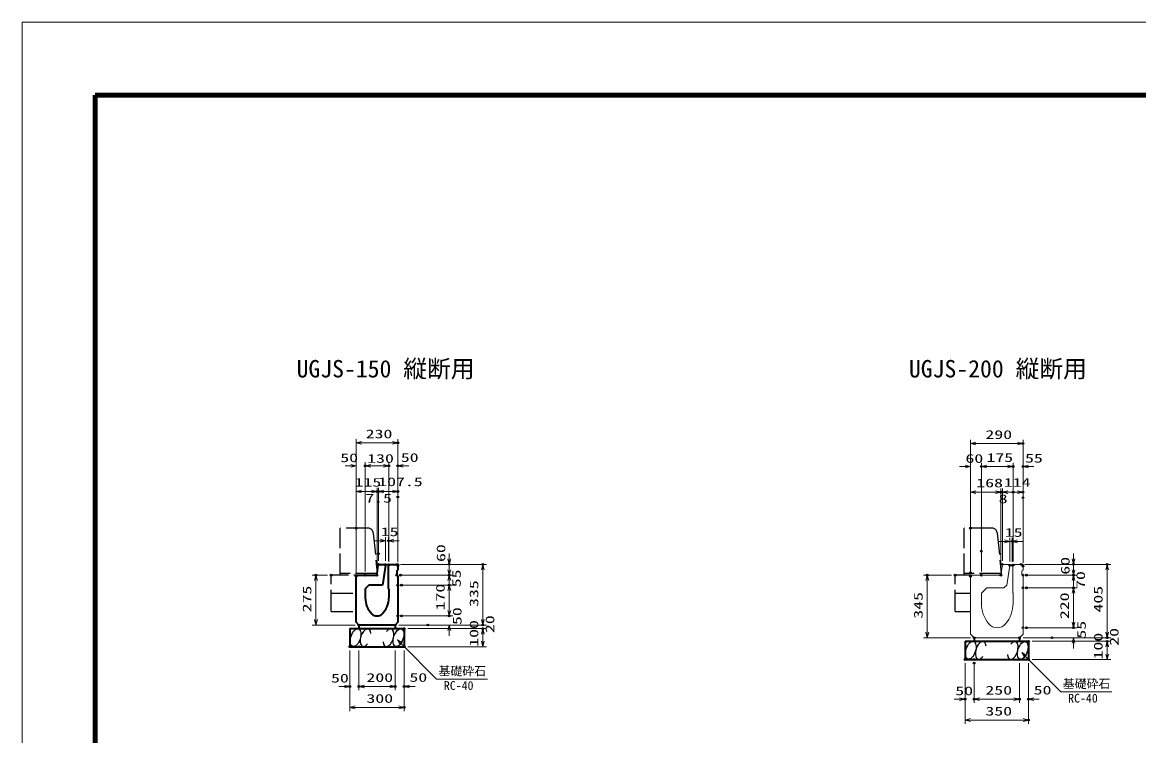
# Model space of a CAD drawing. Units: millimetres on the paper. Extents: x 0 to 841, y 0 to 594.
# Drawn here: x 0 to 308.3, y 397.1 to 594 of the extents above; entities that cross this region are included whole.
import ezdxf
from ezdxf.enums import TextEntityAlignment as Align

# ---------------------------------------------------------------- set-up
doc = ezdxf.new("R2010")
doc.units = ezdxf.units.MM
doc.header["$PDMODE"] = 32
doc.header["$PDSIZE"] = 0.5
doc.linetypes.add('DASHED', pattern=[7.5, 6, -1.5])
for name, color, linetype, lineweight in [('D-STR-DIM（寸法）', 7, 'Continuous', 13), ('D-STR-HTXT(基礎砕石-旗)', 7, 'Continuous', 13), ('D-STR-STRF(グリ)', 7, 'Continuous', 25), ('D-STR-STRF(歩車)', 7, 'DASHED', 25), ('D-STR（構造物）', 1, 'Continuous', 35), ('D-TTL-LINE（区切線）', 7, 'Continuous', 18), ('D-TTL（外枠）', 2, 'Continuous', 140)]:
    doc.layers.add(name, color=color, linetype=linetype, lineweight=lineweight)
doc.layers.add('D-STR-TXT(文字)', color=7, linetype='Continuous')
doc.layers.add('Defpoints_8', color=151, linetype='Continuous')
doc.styles.add('ＭＳ ゴシック', font='')
doc.styles.get('ＭＳ ゴシック').set_extended_font_data('MS Gothic')

# ---------------------------------------------------------------- blocks, each defined once
blk = doc.blocks.new('_Open30')
at = {"color": 7, "linetype": 'Continuous', "lineweight": 13}
for p, q in [((-1, 0.2679), (0, 0)), ((0, 0), (-1, -0.2679)), ((0, 0), (-1, 0))]:
    blk.add_line(p, q, dxfattribs=at)

msp = doc.modelspace()

# ---------------------------------------------------------------- linework, layer by layer
at = {"layer": 'D-STR-DIM（寸法）'}
for p, q in [((92.19, 455.379), (92.19, 478.919)), ((93.69, 477.919), (102.19, 477.919)), ((103.69, 463.971), (103.69, 478.919)), ((261.813, 455.381), (261.813, 478.732)), ((276.313, 463.784), (276.313, 478.732)), ((263.313, 477.732), (274.813, 477.732)), ((92.19, 442.079), (92.19, 472.57)), ((94.69, 442.379), (94.69, 472.57)), ((94.69, 442.379), (94.69, 472.57)), ((101.192, 445.204), (101.192, 472.57)), ((101.192, 445.204), (101.192, 472.57)), ((103.69, 445.238), (103.69, 472.57)), ((261.813, 442.079), (261.813, 472.383)), ((264.813, 442.379), (264.813, 472.383)), ((264.813, 449.031), (264.813, 472.383)), ((273.563, 445.176), (273.563, 472.383)), ((273.563, 465.298), (273.563, 472.383)), ((276.313, 445.051), (276.313, 472.383)), ((90.69, 471.57), (89.19, 471.57)), ((96.19, 471.57), (97.69, 471.57)), ((96.19, 471.57), (99.692, 471.57)), ((99.692, 471.57), (98.192, 471.57)), ((105.19, 471.57), (106.69, 471.57)), ((260.313, 471.383), (258.813, 471.383)), ((266.313, 471.383), (267.813, 471.383)), ((266.313, 471.383), (272.063, 471.383)), ((272.063, 471.383), (270.563, 471.383)), ((277.813, 471.383), (279.313, 471.383)), ((92.19, 442.079), (92.19, 465.485)), ((97.94, 442.379), (97.94, 465.485)), ((97.94, 445.318), (97.94, 465.485)), ((98.315, 445.367), (98.315, 465.485)), ((98.315, 448.319), (98.315, 465.485)), ((103.69, 445.009), (103.69, 465.485)), ((93.69, 464.485), (96.44, 464.485)), ((96.44, 464.485), (94.94, 464.485)), ((99.815, 464.485), (102.19, 464.485)), ((99.815, 464.485), (101.315, 464.485)), ((261.813, 443.079), (261.813, 465.298)), ((263.313, 464.298), (268.713, 464.298)), ((268.713, 464.298), (267.213, 464.298)), ((270.213, 442.379), (270.213, 465.298)), ((270.213, 442.379), (270.213, 465.298)), ((270.613, 445.368), (270.613, 465.298)), ((270.613, 445.368), (270.613, 465.298)), ((272.113, 464.298), (274.813, 464.298)), ((272.113, 464.298), (273.613, 464.298)), ((276.313, 444.822), (276.313, 465.298)), ((98.776, 450.902), (97.276, 450.902)), ((100.276, 445.309), (100.276, 451.902)), ((101.067, 445.293), (101.067, 451.902)), ((102.567, 450.902), (104.067, 450.902)), ((271.197, 450.715), (269.697, 450.715)), ((272.697, 445.122), (272.697, 451.715)), ((273.282, 445.106), (273.282, 451.715)), ((274.782, 450.715), (276.282, 450.715)), ((117.882, 445.873), (117.882, 447.373)), ((290.255, 445.873), (290.255, 447.373)), ((104.39, 444.373), (118.882, 444.373)), ((117.882, 442.879), (117.882, 444.379)), ((118.882, 444.373), (128.169, 444.373)), ((276.816, 444.373), (291.255, 444.373)), ((290.255, 442.879), (290.255, 444.379)), ((291.255, 444.379), (300.541, 444.379)), ((84.252, 441.379), (80.074, 441.379)), ((104.39, 441.379), (118.882, 441.379)), ((105.39, 441.379), (118.882, 441.379)), ((127.169, 429.129), (127.169, 442.873)), ((256.548, 441.381), (248.863, 441.381)), ((277.313, 441.379), (291.255, 441.379)), ((278.313, 441.379), (291.255, 441.379)), ((299.541, 425.626), (299.541, 442.879)), ((81.074, 429.129), (81.074, 439.879)), ((104.69, 438.629), (118.882, 438.629)), ((105.69, 438.629), (118.882, 438.629)), ((117.882, 439.879), (117.882, 438.379)), ((249.863, 425.626), (249.863, 439.881)), ((277.313, 437.876), (291.255, 437.876)), ((278.313, 437.876), (291.255, 437.876)), ((290.255, 439.879), (290.255, 438.379)), ((117.882, 431.629), (117.882, 437.129)), ((117.882, 437.129), (117.882, 435.629)), ((290.255, 428.376), (290.255, 436.376)), ((290.255, 436.376), (290.255, 434.876)), ((117.882, 431.629), (117.882, 433.129)), ((104.69, 430.129), (118.882, 430.129)), ((105.69, 430.129), (118.882, 430.129)), ((127.169, 429.129), (127.169, 430.629)), ((290.255, 428.376), (290.255, 429.876)), ((91.935, 427.629), (80.074, 427.629)), ((103.94, 427.629), (118.882, 427.629)), ((103.94, 427.629), (128.169, 427.629)), ((106.44, 426.629), (128.169, 426.629)), ((106.44, 426.629), (128.169, 426.629)), ((112.95, 427.629), (128.169, 427.629)), ((117.882, 426.129), (117.882, 424.629)), ((277.313, 426.876), (291.255, 426.876)), ((278.313, 426.876), (291.255, 426.876)), ((299.541, 425.626), (299.541, 427.126)), ((127.169, 423.129), (127.169, 425.129)), ((127.169, 425.129), (127.169, 423.629)), ((261.813, 424.126), (248.863, 424.126)), ((276.313, 424.126), (291.255, 424.126)), ((276.313, 424.126), (300.541, 424.126)), ((278.813, 423.126), (300.541, 423.126)), ((278.813, 423.126), (300.541, 423.126)), ((285.323, 424.126), (300.541, 424.126)), ((290.255, 422.626), (290.255, 421.126)), ((90.44, 420.629), (90.44, 409.662)), ((92.935, 420.629), (92.935, 409.662)), ((92.94, 420.629), (92.94, 409.662)), ((92.94, 420.629), (92.94, 409.662)), ((102.94, 420.629), (102.94, 409.662)), ((102.94, 420.629), (102.94, 409.662)), ((102.94, 420.629), (102.94, 409.662)), ((105.44, 420.629), (105.44, 409.662)), ((106.44, 421.629), (128.169, 421.629)), ((299.541, 419.626), (299.541, 421.626)), ((299.541, 421.626), (299.541, 420.126)), ((260.313, 417.126), (260.313, 406.159)), ((262.813, 417.126), (262.813, 406.159)), ((275.313, 417.126), (275.313, 406.159)), ((275.313, 417.126), (275.313, 406.159)), ((275.313, 417.126), (275.313, 406.159)), ((277.813, 417.126), (277.813, 406.159)), ((278.813, 418.126), (300.541, 418.126)), ((262.813, 416.126), (262.813, 406.159)), ((262.813, 416.126), (262.813, 406.159)), ((88.94, 410.662), (87.44, 410.662)), ((94.435, 410.662), (95.935, 410.662)), ((94.44, 410.662), (101.44, 410.662)), ((94.44, 410.662), (101.44, 410.662)), ((101.44, 410.662), (99.94, 410.662)), ((106.94, 410.662), (108.44, 410.662)), ((90.44, 409.662), (90.44, 403.889)), ((105.44, 409.662), (105.44, 403.889)), ((258.813, 407.159), (257.313, 407.159)), ((264.313, 407.159), (273.813, 407.159)), ((264.313, 407.159), (265.813, 407.159)), ((264.313, 407.159), (273.813, 407.159)), ((273.813, 407.159), (272.313, 407.159)), ((279.313, 407.159), (280.813, 407.159)), ((91.94, 404.889), (103.94, 404.889)), ((260.313, 406.159), (260.313, 400.386)), ((277.813, 406.159), (277.813, 400.386)), ((261.813, 401.386), (276.313, 401.386))]:
    msp.add_line(p, q, dxfattribs=at)
at = {"layer": 'D-STR-HTXT(基礎砕石-旗)'}
for points in [[(128.484, 412.656), (114.38, 412.656), (104.657, 422.473)], [(300.857, 409.153), (286.753, 409.153), (277.03, 418.97)]]:
    msp.add_lwpolyline(points, dxfattribs=at)
at = {"layer": 'D-STR-STRF(グリ)'}
for centre, major_axis in [((92.01, 424.153), (0.79, 2.421)), ((103.864, 424.106), (-0.79, -2.421)), ((261.888, 420.65), (0.79, 2.421)), ((276.237, 420.603), (-0.79, -2.421))]:
    msp.add_ellipse(centre, major_axis=major_axis, ratio=0.5139, dxfattribs=at)
for centre, major_axis in [((94.751, 424.153), (0.79, 2.421)), ((101.124, 424.106), (-0.79, -2.421)), ((264.628, 420.65), (0.79, 2.421)), ((273.497, 420.603), (-0.79, -2.421))]:
    msp.add_ellipse(centre, major_axis=major_axis, ratio=0.5139, start_param=5.3575563, end_param=10.3750652, dxfattribs=at)
at = {"layer": 'D-STR-STRF(歩車)'}
for p, q in [((95.395, 454.379), (87.752, 454.379)), ((87.752, 441.379), (87.752, 454.379)), ((267.691, 454.381), (260.048, 454.381)), ((260.048, 441.381), (260.048, 454.381)), ((96.888, 453.029), (98.002, 441.879)), ((269.183, 453.03), (270.298, 441.881)), ((85.252, 431.379), (85.252, 441.379)), ((97.543, 441.379), (85.252, 441.379)), ((98.002, 441.879), (87.752, 441.879)), ((257.548, 431.381), (257.548, 441.381)), ((262.113, 441.379), (257.548, 441.381)), ((270.298, 441.881), (260.048, 441.881)), ((85.252, 436.379), (92.19, 436.379)), ((257.548, 436.381), (261.813, 436.381)), ((85.252, 431.379), (92.19, 431.379)), ((257.548, 431.381), (261.813, 431.381))]:
    msp.add_line(p, q, dxfattribs=at)
for centre in [(95.395, 452.879), (267.691, 452.881)]:
    msp.add_arc(centre, 1.5, 5.71078, 90, dxfattribs=at)
at = {"layer": 'D-STR（構造物）'}
for p, q in [((98.002, 441.879), (98.281, 444.1)), ((98.585, 444.361), (100.06, 444.332)), ((100.315, 444.076), (99.464, 438.629)), ((100.06, 444.332), (100.315, 444.076)), ((101.065, 444.077), (101.32, 444.332)), ((101.065, 437.754), (101.065, 444.072)), ((101.32, 444.332), (103.39, 444.373)), ((103.39, 444.373), (103.69, 444.073)), ((103.69, 444.073), (103.69, 442.778)), ((92.19, 441.079), (92.49, 441.379)), ((92.19, 428.374), (92.19, 441.079)), ((92.49, 441.379), (97.543, 441.379)), ((103.39, 442.598), (103.69, 442.778)), ((103.39, 442.598), (103.39, 441.379)), ((103.69, 441.079), (103.39, 441.379)), ((103.69, 441.079), (103.69, 428.379)), ((95.616, 438.556), (94.763, 437.703)), ((99.464, 438.629), (95.793, 438.629)), ((101.065, 437.754), (101.116, 437.703)), ((94.69, 437.526), (94.69, 435.15)), ((101.19, 437.526), (101.19, 435.15)), ((90.435, 426.629), (105.44, 426.629)), ((90.435, 426.629), (90.435, 421.629)), ((92.935, 427.629), (92.19, 428.374)), ((102.94, 427.629), (92.935, 427.629)), ((92.935, 427.629), (92.935, 426.629)), ((103.69, 428.379), (102.94, 427.629)), ((102.94, 427.629), (102.94, 426.629)), ((105.44, 426.629), (105.44, 421.629)), ((260.313, 423.126), (277.813, 423.126)), ((260.313, 423.126), (260.313, 418.126)), ((262.813, 424.126), (262.813, 423.126)), ((275.313, 424.126), (275.313, 423.126)), ((277.813, 423.126), (277.813, 418.126)), ((90.435, 421.629), (105.44, 421.629)), ((260.313, 418.126), (277.813, 418.126))]:
    msp.add_line(p, q, dxfattribs=at)
at = {"layer": 'D-STR（構造物）', "lineweight": 13}
for p, q in [((270.213, 441.379), (270.613, 444.368)), ((270.613, 444.368), (272.457, 444.331)), ((272.713, 444.076), (271.876, 438.62)), ((272.457, 444.331), (272.713, 444.076)), ((273.463, 444.076), (273.718, 444.331)), ((273.463, 436.476), (273.463, 444.074)), ((273.718, 444.331), (275.816, 444.373)), ((275.816, 444.373), (276.313, 443.886)), ((276.313, 443.886), (276.313, 442.778)), ((261.813, 441.079), (262.113, 441.379)), ((261.813, 425.126), (261.813, 441.079)), ((262.113, 441.379), (270.213, 441.379)), ((276.013, 442.605), (276.313, 442.778)), ((276.013, 441.606), (276.013, 442.605)), ((276.313, 441.426), (276.013, 441.606)), ((276.313, 441.426), (276.313, 425.126)), ((266.313, 437.876), (264.813, 436.376)), ((271.01, 437.876), (266.313, 437.876)), ((271.876, 438.62), (271.01, 437.876)), ((264.813, 436.376), (264.813, 433.608)), ((273.463, 436.476), (273.563, 436.376)), ((273.563, 436.376), (273.563, 433.426)), ((262.813, 424.126), (261.813, 425.126)), ((275.313, 424.126), (262.813, 424.126)), ((276.313, 425.126), (275.313, 424.126))]:
    msp.add_line(p, q, dxfattribs=at)
at = {"layer": 'D-STR（構造物）'}
for centre, radius, start, end in [((98.579, 444.062), 0.3, 88.85435, 172.84435), ((97.543, 441.829), 0.45, 270, 352.84435), ((95.793, 438.379), 0.25, 90, 134.99991), ((94.94, 437.526), 0.25, 134.99988, 179.99997), ((100.965, 435.15), 6.275, 180, 224.95981), ((94.915, 435.15), 6.275, 315.04016, 0), ((100.94, 437.526), 0.25, 0, 45.00008), ((97.94, 432.129), 2, 224.95982, 315.04016)]:
    msp.add_arc(centre, radius, start, end, dxfattribs=at)
at = {"layer": 'D-STR（構造物）', "lineweight": 13}
for centre, radius, start, end in [((270.875, 444.063), 0.3, 89.42906, 172.37318), ((269.95, 441.679), 0.3, 270, 352.37318), ((273.563, 433.608), 8.75, 180, 220.45908), ((264.813, 433.608), 8.75, 319.54091, 0), ((269.188, 429.876), 3, 220.45908, 270), ((269.188, 429.876), 3, 270, 319.54091)]:
    msp.add_arc(centre, radius, start, end, dxfattribs=at)
at = {"layer": 'D-TTL-LINE（区切線）'}
for p, q in [((841, 594), (0, 594)), ((0, 594), (0, 0))]:
    msp.add_line(p, q, dxfattribs=at)
at = {"layer": 'D-TTL（外枠）'}
for p, q in [((820.9, 573.9), (20.1, 573.9)), ((20.1, 573.9), (20.1, 20.1))]:
    msp.add_line(p, q, dxfattribs=at)
at = {"layer": 'Defpoints_8'}
for p in [(103.69, 477.919), (276.313, 477.732), (94.69, 471.57), (101.192, 471.57), (103.69, 471.57), (264.813, 471.383), (273.563, 471.383), (276.313, 471.383), (97.94, 464.485), (98.315, 464.485), (103.69, 464.485), (103.69, 462.971), (270.213, 464.298), (270.613, 464.298), (273.563, 464.298), (276.313, 464.298), (276.313, 462.784), (92.19, 454.379), (261.813, 454.381), (101.067, 450.902), (273.282, 450.715), (98.315, 447.319), (264.813, 448.031), (97.94, 444.318), (98.315, 444.367), (100.276, 444.309), (101.067, 444.293), (101.192, 444.204), (101.192, 444.204), (103.39, 444.373), (103.69, 444.238), (103.69, 444.009), (117.882, 444.373), (117.882, 444.373), (127.169, 444.373), (270.613, 444.368), (270.613, 444.368), (272.697, 444.122), (273.282, 444.106), (273.563, 444.176), (275.816, 444.373), (276.313, 444.051), (276.313, 443.822), (290.255, 444.379), (290.255, 444.373), (299.541, 444.379), (81.074, 441.379), (85.252, 441.379), (92.19, 441.079), (92.19, 441.079), (94.69, 441.379), (94.69, 441.379), (97.94, 441.379), (103.39, 441.379), (104.39, 441.379), (117.882, 441.379), (249.863, 441.381), (257.548, 441.381), (261.813, 442.079), (261.813, 441.079), (264.813, 441.379), (270.213, 441.379), (270.213, 441.379), (276.313, 441.379), (277.313, 441.379), (290.255, 441.379), (103.69, 438.629), (104.69, 438.629), (117.882, 438.629), (276.313, 437.876), (277.313, 437.876), (290.255, 437.876), (103.69, 430.129), (104.69, 430.129), (117.882, 430.129), (92.935, 427.629), (102.94, 427.629), (102.94, 427.629), (105.44, 426.629), (105.44, 426.629), (111.95, 427.629), (127.169, 427.629), (127.169, 426.629), (276.313, 426.876), (277.313, 426.876), (290.255, 426.876), (262.813, 424.126), (275.313, 424.126), (275.313, 424.126), (277.813, 423.126), (277.813, 423.126), (284.323, 424.126), (299.541, 424.126), (299.541, 423.126), (90.44, 421.629), (92.935, 421.629), (92.94, 421.629), (92.94, 421.629), (102.94, 421.629), (102.94, 421.629), (102.94, 421.629), (105.44, 421.629), (105.44, 421.629), (260.313, 418.126), (262.813, 418.126), (262.813, 417.126), (262.813, 417.126), (275.313, 418.126), (275.313, 418.126), (275.313, 418.126), (277.813, 418.126), (277.813, 418.126), (90.44, 410.662), (92.935, 410.662), (102.94, 410.662), (102.94, 410.662), (105.44, 410.662), (105.44, 410.662), (260.313, 407.159), (262.813, 407.159), (275.313, 407.159), (275.313, 407.159), (277.813, 407.159), (277.813, 407.159), (105.44, 404.889), (277.813, 401.386)]:
    msp.add_point(p, dxfattribs=at)

# ---------------------------------------------------------------- block references
at = {"layer": 'D-STR-DIM（寸法）', "xscale": 1.5, "yscale": 1.5}
for p, rotation in [((92.19, 477.919), 180), ((261.813, 477.732), 180), ((94.69, 471.57), 180), ((94.69, 471.57), 180), ((103.69, 471.57), 180), ((264.813, 471.383), 180), ((264.813, 471.383), 180), ((276.313, 471.383), 180), ((92.19, 464.485), 180), ((98.315, 464.485), 180), ((98.315, 464.485), 180), ((261.813, 464.298), 180), ((270.613, 464.298), 180), ((270.613, 464.298), 180), ((101.067, 450.902), 180), ((273.282, 450.715), 180), ((117.882, 444.373), 270), ((127.169, 444.373), 90), ((290.255, 444.373), 270), ((299.541, 444.379), 90), ((81.074, 441.379), 90), ((117.882, 441.379), 270), ((117.882, 441.379), 90), ((249.863, 441.381), 90), ((290.255, 441.379), 270), ((290.255, 441.379), 90), ((117.882, 438.629), 90), ((117.882, 438.629), 90), ((290.255, 437.876), 90), ((290.255, 437.876), 90), ((117.882, 430.129), 270), ((117.882, 430.129), 270), ((81.074, 427.629), 270), ((127.169, 427.629), 270), ((127.169, 427.629), 270), ((117.882, 427.629), 90), ((127.169, 426.629), 90), ((127.169, 426.629), 90), ((249.863, 424.126), 270), ((290.255, 426.876), 270), ((290.255, 426.876), 270), ((299.541, 424.126), 270), ((299.541, 424.126), 270), ((127.169, 421.629), 270), ((290.255, 424.126), 90), ((299.541, 423.126), 90), ((299.541, 423.126), 90), ((299.541, 418.126), 270), ((92.935, 410.662), 180), ((92.94, 410.662), 180), ((92.94, 410.662), 180), ((105.44, 410.662), 180), ((262.813, 407.159), 180), ((262.813, 407.159), 180), ((262.813, 407.159), 180), ((277.813, 407.159), 180), ((90.44, 404.889), 180), ((260.313, 401.386), 180)]:
    msp.add_blockref('_Open30', p, dxfattribs=dict(at, rotation=rotation))
for p in [(103.69, 477.919), (276.313, 477.732), (92.19, 471.57), (101.192, 471.57), (101.192, 471.57), (261.813, 471.383), (273.563, 471.383), (273.563, 471.383), (97.94, 464.485), (97.94, 464.485), (103.69, 464.485), (270.213, 464.298), (270.213, 464.298), (276.313, 464.298), (100.276, 450.902), (272.697, 450.715), (90.44, 410.662), (102.94, 410.662), (102.94, 410.662), (102.94, 410.662), (260.313, 407.159), (275.313, 407.159), (275.313, 407.159), (275.313, 407.159), (105.44, 404.889), (277.813, 401.386)]:
    msp.add_blockref('_Open30', p, dxfattribs=at)
at = {"layer": 'D-STR-HTXT(基礎砕石-旗)', "xscale": 1.5, "yscale": 1.5, "rotation": 134.72505}
for p in [(103.601, 423.539), (275.974, 420.036)]:
    msp.add_blockref('_Open30', p, dxfattribs=at)

# ---------------------------------------------------------------- texts
at = {"layer": 'D-STR-DIM（寸法）', "style": 'ＭＳ ゴシック', "width": 1.5}
for s, p in [('230', (94.815, 478.457)), ('290', (265.938, 478.27)), ('50', (87.803, 471.862)), ('130', (95.233, 471.68)), ('50', (104.509, 471.926)), ('60', (260.426, 471.675)), ('175', (266.225, 471.92)), ('55', (276.877, 471.739)), ('115', (91.746, 465.104)), ('107.5', (98.276, 465.239)), ('168', (263.42, 464.917)), ('114', (271.028, 465.059)), ('7.5', (94.708, 460.707)), ('8', (269.594, 460.52)), ('15', (98.959, 451.44)), ('15', (271.277, 451.253)), ('50', (85.242, 411.029)), ('200', (95.023, 411.2)), ('200', (95.023, 411.2)), ('50', (106.892, 411.237)), ('50', (257.615, 407.526)), ('250', (265.938, 407.697)), ('250', (265.938, 407.697)), ('50', (279.264, 407.734)), ('300', (95.023, 405.426)), ('350', (265.938, 401.923))]:
    msp.add_text(s, height=2.405, dxfattribs=at).set_placement(p, align=Align.BOTTOM_LEFT)
for s, p in [('60', (117.524, 445.027)), ('60', (289.897, 441.524)), ('55', (121.784, 438.042)), ('70', (294.157, 437.596)), ('275', (80.537, 431.125)), ('170', (117.345, 431.671)), ('335', (126.631, 432.622)), ('405', (299.004, 431.081)), ('345', (249.325, 429.374)), ('220', (289.717, 429.251)), ('50', (121.991, 427.626)), ('100', (126.631, 421.629)), ('20', (131.034, 425.411)), ('55', (294.363, 423.868)), ('20', (303.406, 421.908)), ('100', (299.004, 418.126))]:
    msp.add_text(s, height=2.405, rotation=90, dxfattribs=at).set_placement(p, align=Align.BOTTOM_LEFT)
at = {"layer": 'D-STR-HTXT(基礎砕石-旗)', "style": 'ＭＳ ゴシック'}
for s, p in [('基礎砕石', (114.916, 412.991)), ('RC-40', (116.403, 409.006)), ('基礎砕石', (287.288, 409.488)), ('RC-40', (288.776, 405.503))]:
    msp.add_text(s, height=2.405, dxfattribs=at).set_placement(p, align=Align.BOTTOM_LEFT)
at = {"layer": 'D-STR-TXT(文字)', "style": 'ＭＳ ゴシック'}
for s, p in [('UGJS-150 縦断用', (75.727, 494.525)), ('UGJS-200 縦断用', (244.807, 494.525))]:
    msp.add_text(s, height=4.811, dxfattribs=at).set_placement(p, align=Align.BOTTOM_LEFT)

doc.saveas('drawing.dxf')
